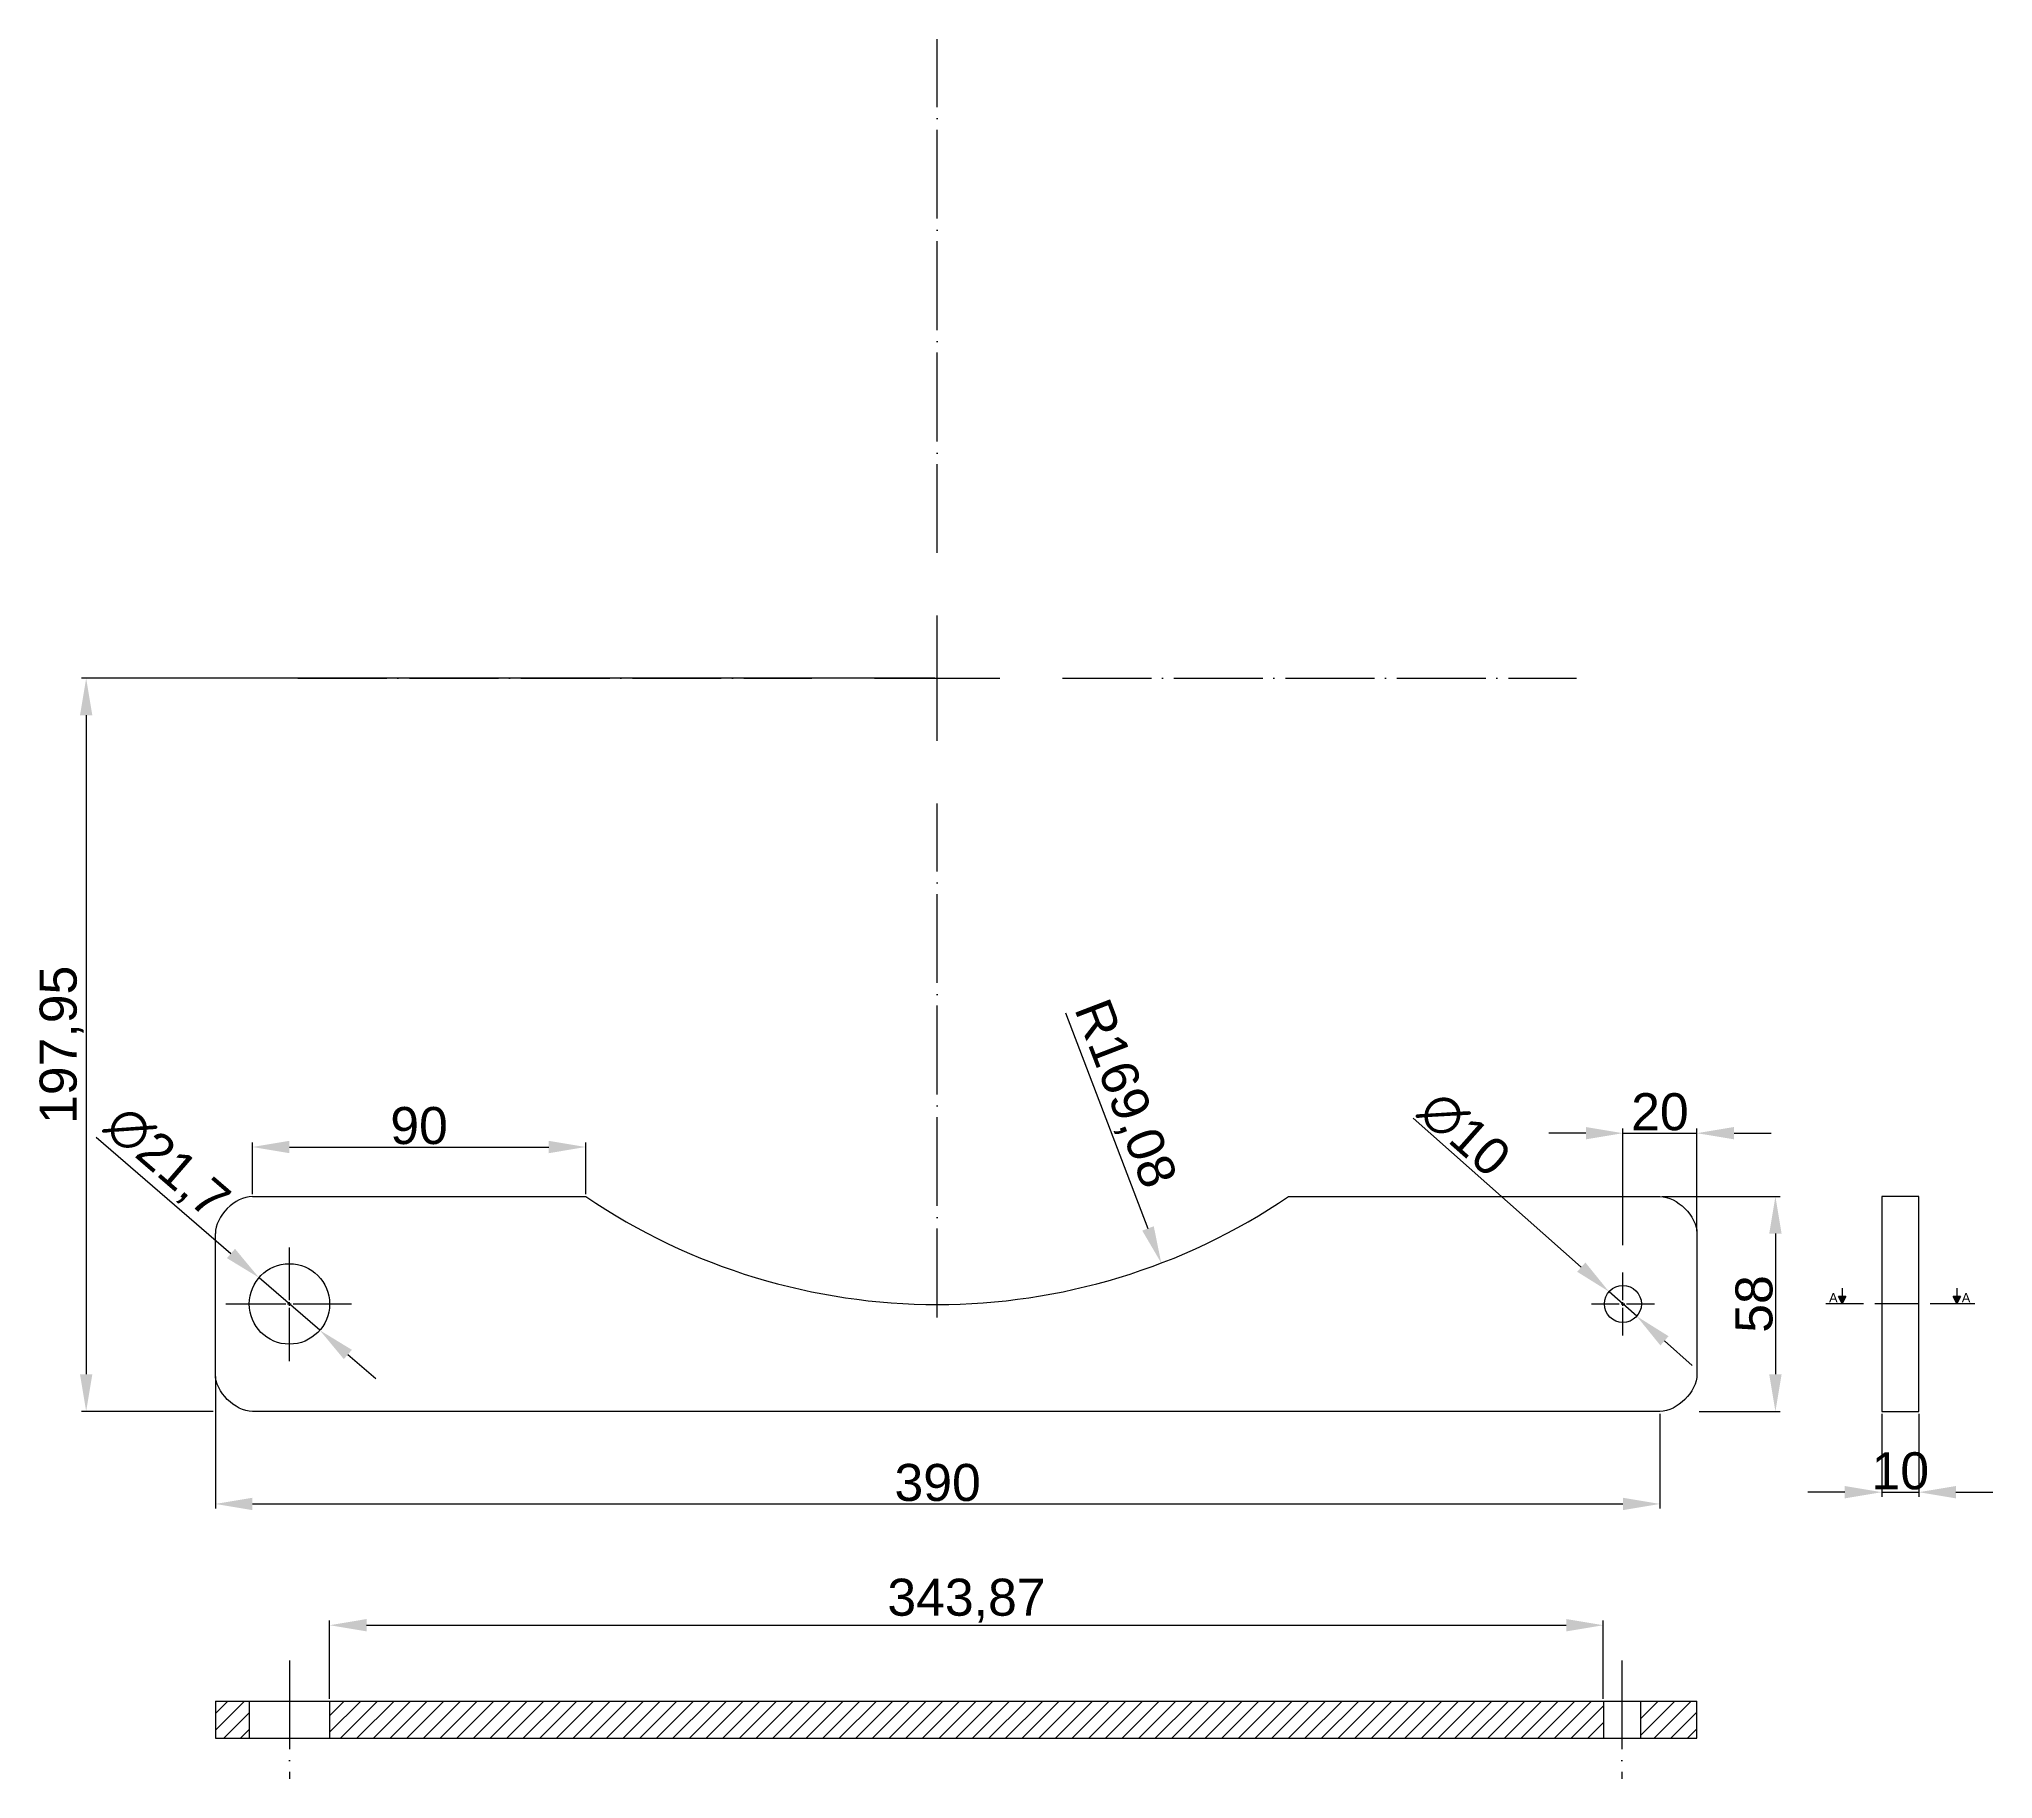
# Model space of a CAD drawing. Header units: millimetres. Extents: x 2851 to 3378, y 1677 to 2147.
import ezdxf

# ---------------------------------------------------------------- set-up
doc = ezdxf.new("R2010")
doc.units = ezdxf.units.MM
doc.linetypes.add('ACAD_ISO02W100', pattern=[15, 12, -3])
doc.linetypes.add('ACAD_ISO04W100', pattern=[30, 24, -3, 0, -3])
doc.layers.get('Defpoints').update_dxf_attribs({"color": 50})
doc.styles.get("Standard").update_dxf_attribs({"font": 'arial.ttf'})
doc.dimstyles.new('ISO-25', dxfattribs={"dimtxt": 2.5, "dimasz": 2.5, "dimexe": 1.25, "dimexo": 0.625, "dimtad": 1, "dimtxsty": 'Standard', "dimcen": 2.5, "dimadec": 0, "dimazin": 0, "dimtfac": 1, "dimtmove": 0, "dimatfit": 3, "dimfxl": 1, "dimarcsym": 0})

# ---------------------------------------------------------------- blocks, each defined once
blk = doc.blocks.new('*D1')
at = {"layer": 'Defpoints', "color": 0, "lineweight": -2, "transparency": 16777216}
for p, q in [((2898.18, 1785.78), (2898.18, 1750.16)), ((3288.18, 1775.78), (3288.18, 1750.16)), ((2908.18, 1751.41), (3278.18, 1751.41))]:
    blk.add_line(p, q, dxfattribs=at)
at = {"layer": 'Defpoints', "color": 0, "transparency": 16777216}
for p in [(2898.18, 1786.41), (3288.18, 1776.41), (3288.18, 1751.41)]:
    blk.add_point(p, dxfattribs=at)
for points in [[(2908.18, 1753.08), (2908.18, 1749.75), (2898.18, 1751.41)], [(3278.18, 1753.08), (3278.18, 1749.75), (3288.18, 1751.41)]]:
    blk.add_solid(points, dxfattribs=at)
at = {"layer": 'Defpoints', "color": 0, "transparency": 16777216, "insert": (3093.18, 1757.15), "char_height": 2.5, "attachment_point": 5}
blk.add_mtext('{\\H4x;390}', dxfattribs=at)
blk = doc.blocks.new('*D2')
at = {"layer": 'Defpoints', "color": 0, "lineweight": -2, "transparency": 16777216}
for p, q in [((3288.8, 1834.41), (3320.61, 1834.41)), ((3319.36, 1824.41), (3319.36, 1786.41)), ((3298.8, 1776.41), (3320.61, 1776.41))]:
    blk.add_line(p, q, dxfattribs=at)
at = {"layer": 'Defpoints', "color": 0, "transparency": 16777216}
for p in [(3288.18, 1834.41), (3298.18, 1776.41), (3319.36, 1776.41)]:
    blk.add_point(p, dxfattribs=at)
for points in [[(3317.69, 1824.41), (3321.03, 1824.41), (3319.36, 1834.41)], [(3317.69, 1786.41), (3321.03, 1786.41), (3319.36, 1776.41)]]:
    blk.add_solid(points, dxfattribs=at)
at = {"layer": 'Defpoints', "color": 0, "transparency": 16777216, "insert": (3313.63, 1805.41), "char_height": 2.5, "attachment_point": 5, "rotation": 90}
blk.add_mtext('{\\H4x;58}', dxfattribs=at)
blk = doc.blocks.new('*D3')
at = {"color": 0, "lineweight": -2, "transparency": 16777216}
for p, q in [((3221.55, 1855.56), (3266.95, 1815.35)), ((3281.92, 1802.09), (3274.44, 1808.72)), ((3289.41, 1795.46), (3296.89, 1788.83))]:
    blk.add_line(p, q, dxfattribs=at)
at = {"color": 0, "transparency": 16777216}
for points in [[(3268.06, 1816.6), (3265.85, 1814.1), (3274.44, 1808.72)], [(3290.51, 1796.71), (3288.3, 1794.21), (3281.92, 1802.09)]]:
    blk.add_solid(points, dxfattribs=at)
at = {"layer": 'Defpoints', "color": 0, "transparency": 16777216}
for p in [(3274.44, 1808.72), (3281.92, 1802.09)]:
    blk.add_point(p, dxfattribs=at)
at = {"color": 0, "transparency": 16777216, "insert": (3235.43, 1851.3), "char_height": 2.5, "attachment_point": 5, "rotation": 318.4696}
blk.add_mtext('{\\H4x;∅10}', dxfattribs=at)
blk = doc.blocks.new('*U5')
at = {"color": 0, "linetype": 'ACAD_ISO04W100', "transparency": 16777216}
blk.add_line((0, 16), (0, -16), dxfattribs=at)
blk = doc.blocks.new('*U6')
at = {"color": 0, "linetype": 'ACAD_ISO04W100', "transparency": 16777216}
for p, q in [((0, 1), (0, 8.5)), ((-8.5, 0), (-1, 0)), ((1, 0), (8.5, 0)), ((0, -8.5), (0, -1))]:
    blk.add_line(p, q, dxfattribs=at)
at = {"color": 0, "linetype": 'Continuous', "transparency": 16777216}
for p, q in [((-0.5, 0), (0.5, 0)), ((0, -0.5), (0, 0.5))]:
    blk.add_line(p, q, dxfattribs=at)
blk = doc.blocks.new('*U7')
at = {"color": 0, "linetype": 'ACAD_ISO04W100', "transparency": 16777216}
for p, q in [((0, 1), (0, 15.24)), ((-17.21, 0), (-1, 0)), ((1, 0), (16.78, 0)), ((0, -15.47), (0, -1))]:
    blk.add_line(p, q, dxfattribs=at)
at = {"color": 0, "linetype": 'Continuous', "transparency": 16777216}
for p, q in [((-0.5, 0), (0.5, 0)), ((0, -0.5), (0, 0.5))]:
    blk.add_line(p, q, dxfattribs=at)
blk = doc.blocks.new('*D9')
at = {"color": 0, "lineweight": -2, "transparency": 16777216}
for p, q in [((3348.08, 1775.78), (3348.08, 1753.34)), ((3358.08, 1775.78), (3358.08, 1753.34)), ((3338.08, 1754.59), (3328.08, 1754.59)), ((3348.08, 1754.59), (3358.08, 1754.59)), ((3368.08, 1754.59), (3378.08, 1754.59))]:
    blk.add_line(p, q, dxfattribs=at)
at = {"color": 0, "transparency": 16777216}
for points in [[(3338.08, 1756.25), (3338.08, 1752.92), (3348.08, 1754.59)], [(3368.08, 1756.25), (3368.08, 1752.92), (3358.08, 1754.59)]]:
    blk.add_solid(points, dxfattribs=at)
at = {"layer": 'Defpoints', "color": 0, "transparency": 16777216}
for p in [(3348.08, 1776.41), (3358.08, 1776.41), (3358.08, 1754.59)]:
    blk.add_point(p, dxfattribs=at)
at = {"color": 0, "transparency": 16777216, "insert": (3353.08, 1760.3), "char_height": 2.5, "attachment_point": 5}
blk.add_mtext('{\\H4x;10}', dxfattribs=at)
blk = doc.blocks.new('*D12')
at = {"color": 0, "lineweight": -2, "transparency": 16777216}
blk.add_line((3127.67, 1884.03), (3149.97, 1825.8), dxfattribs=at)
at = {"color": 0, "transparency": 16777216}
blk.add_solid([(3151.53, 1826.4), (3148.42, 1825.21), (3153.55, 1816.46)], dxfattribs=at)
at = {"layer": 'Defpoints', "color": 0, "transparency": 16777216}
for p in [(3093.06, 1974.36), (3153.55, 1816.46)]:
    blk.add_point(p, dxfattribs=at)
at = {"color": 0, "transparency": 16777216, "insert": (3143.23, 1861.96), "char_height": 2.5, "attachment_point": 5, "rotation": 290.962}
blk.add_mtext('{\\H4x;R169,08}', dxfattribs=at)
blk = doc.blocks.new('*D13')
at = {"color": 0, "lineweight": -2, "transparency": 16777216}
for p, q in [((2908.18, 1835.03), (2908.18, 1849.04)), ((2918.18, 1847.79), (2988.18, 1847.79)), ((2998.18, 1835.03), (2998.18, 1849.04))]:
    blk.add_line(p, q, dxfattribs=at)
at = {"color": 0, "transparency": 16777216}
for points in [[(2918.18, 1849.46), (2918.18, 1846.12), (2908.18, 1847.79)], [(2988.18, 1849.46), (2988.18, 1846.12), (2998.18, 1847.79)]]:
    blk.add_solid(points, dxfattribs=at)
at = {"layer": 'Defpoints', "color": 0, "transparency": 16777216}
for p in [(2998.18, 1847.79), (2908.18, 1834.41), (2998.18, 1834.41)]:
    blk.add_point(p, dxfattribs=at)
at = {"color": 0, "transparency": 16777216, "insert": (2953.18, 1853.52), "char_height": 2.5, "attachment_point": 5}
blk.add_mtext('{\\H4x;90}', dxfattribs=at)
blk = doc.blocks.new('*D14')
at = {"color": 0, "lineweight": -2, "transparency": 16777216}
for p, q in [((3092.44, 1974.36), (2862.06, 1974.36)), ((2863.31, 1964.36), (2863.31, 1786.41)), ((2897.55, 1776.41), (2862.06, 1776.41))]:
    blk.add_line(p, q, dxfattribs=at)
at = {"color": 0, "transparency": 16777216}
for points in [[(2861.64, 1964.36), (2864.97, 1964.36), (2863.31, 1974.36)], [(2861.64, 1786.41), (2864.97, 1786.41), (2863.31, 1776.41)]]:
    blk.add_solid(points, dxfattribs=at)
at = {"layer": 'Defpoints', "color": 0, "transparency": 16777216}
for p in [(3093.06, 1974.36), (2863.31, 1776.41), (2898.18, 1776.41)]:
    blk.add_point(p, dxfattribs=at)
at = {"color": 0, "transparency": 16777216, "insert": (2856.67, 1875.38), "char_height": 2.5, "attachment_point": 5, "rotation": 90}
blk.add_mtext('{\\H4x;197,95}', dxfattribs=at)
blk = doc.blocks.new('*U15')
at = {"color": 0, "linetype": 'ACAD_ISO04W100', "transparency": 16777216}
for p, q in [((0, 33.82), (0, 172.58)), ((-172.58, 0), (-33.82, 0)), ((33.82, 0), (172.58, 0)), ((0, -172.58), (0, -33.82))]:
    blk.add_line(p, q, dxfattribs=at)
at = {"color": 0, "linetype": 'Continuous', "transparency": 16777216}
for p, q in [((0, -16.91), (0, 16.91)), ((-16.91, 0), (16.91, 0))]:
    blk.add_line(p, q, dxfattribs=at)
blk = doc.blocks.new('*U17')
at = {"color": 0, "linetype": 'ACAD_ISO02W100', "transparency": 16777216}
blk.add_line((21.58, 0), (-18.59, 0), dxfattribs=at)
blk = doc.blocks.new('*D19')
at = {"color": 0, "lineweight": -2, "transparency": 16777216}
for p, q in [((3268.18, 1851.52), (3258.18, 1851.52)), ((3278.18, 1821.27), (3278.18, 1852.77)), ((3278.18, 1851.52), (3298.18, 1851.52)), ((3298.18, 1825.03), (3298.18, 1852.77)), ((3308.18, 1851.52), (3318.18, 1851.52))]:
    blk.add_line(p, q, dxfattribs=at)
at = {"color": 0, "transparency": 16777216}
for points in [[(3268.18, 1853.19), (3268.18, 1849.86), (3278.18, 1851.52)], [(3308.18, 1853.19), (3308.18, 1849.86), (3298.18, 1851.52)]]:
    blk.add_solid(points, dxfattribs=at)
at = {"layer": 'Defpoints', "color": 0, "transparency": 16777216}
for p in [(3298.18, 1851.52), (3278.18, 1820.64), (3298.18, 1824.41)]:
    blk.add_point(p, dxfattribs=at)
at = {"color": 0, "transparency": 16777216, "insert": (3288.18, 1857.25), "char_height": 2.5, "attachment_point": 5}
blk.add_mtext('{\\H4x;20}', dxfattribs=at)
blk = doc.blocks.new('*D20')
at = {"color": 0, "lineweight": -2, "transparency": 16777216}
for p, q in [((2929.03, 1698.79), (2929.03, 1719.92)), ((3272.9, 1698.79), (3272.9, 1719.92)), ((2939.03, 1718.67), (3262.9, 1718.67))]:
    blk.add_line(p, q, dxfattribs=at)
at = {"color": 0, "transparency": 16777216}
for points in [[(2939.03, 1720.34), (2939.03, 1717), (2929.03, 1718.67)], [(3262.9, 1720.34), (3262.9, 1717), (3272.9, 1718.67)]]:
    blk.add_solid(points, dxfattribs=at)
at = {"layer": 'Defpoints', "color": 0, "transparency": 16777216}
for p in [(3272.9, 1718.67), (2929.03, 1698.17), (3272.9, 1698.17)]:
    blk.add_point(p, dxfattribs=at)
at = {"color": 0, "transparency": 16777216, "insert": (3100.97, 1725.3), "char_height": 2.5, "attachment_point": 5}
blk.add_mtext('{\\H4x;343,87}', dxfattribs=at)
blk = doc.blocks.new('*D21')
at = {"color": 0, "lineweight": -2, "transparency": 16777216}
for p, q in [((2866.01, 1850.49), (2902.4, 1819.04)), ((2926.39, 1798.31), (2909.97, 1812.5)), ((2933.96, 1791.77), (2941.52, 1785.24))]:
    blk.add_line(p, q, dxfattribs=at)
at = {"color": 0, "transparency": 16777216}
for points in [[(2903.49, 1820.3), (2901.31, 1817.78), (2909.97, 1812.5)], [(2935.04, 1793.03), (2932.87, 1790.51), (2926.39, 1798.31)]]:
    blk.add_solid(points, dxfattribs=at)
at = {"layer": 'Defpoints', "color": 0, "transparency": 16777216}
for p in [(2909.97, 1812.5), (2926.39, 1798.31)]:
    blk.add_point(p, dxfattribs=at)
at = {"color": 0, "transparency": 16777216, "insert": (2884.87, 1843.18), "char_height": 2.5, "attachment_point": 5, "rotation": 319.1678}
blk.add_mtext('{\\H4x;∅21,7}', dxfattribs=at)
blk = doc.blocks.new('*U23')
at = {"color": 0, "linetype": 'ACAD_ISO04W100', "transparency": 16777216}
blk.add_line((0, 16), (0, -16), dxfattribs=at)

msp = doc.modelspace()

# ---------------------------------------------------------------- hatches: boundary and pattern name
h = msp.add_hatch(color=256)
h.set_gradient(color2=(0, 0, 0))
h.paths.add_polyline_path([(3336.36, 1807.407), (3337.36, 1805.407), (3338.36, 1807.407)])
h = msp.add_hatch(color=256)
h.set_gradient(color2=(0, 0, 0))
h.paths.add_polyline_path([(3367.308, 1807.407), (3368.308, 1805.407), (3369.308, 1807.407)])
h = msp.add_hatch()
h.set_pattern_fill('ANSI31', color=256)
h.paths.add_polyline_path([(3282.902, 1688.166), (3298.179, 1688.166), (3298.179, 1698.166), (3282.902, 1698.166)])
h.paths.add_polyline_path([(2898.179, 1688.166), (2907.329, 1688.166), (2907.329, 1698.166), (2898.179, 1698.166)])
h = msp.add_hatch()
h.set_pattern_fill('ANSI31', color=256)
h.paths.add_polyline_path([(3272.902, 1698.166), (2929.029, 1698.166), (2929.029, 1688.166), (3272.902, 1688.166)])

# ---------------------------------------------------------------- linework, layer by layer
for p, q in [((2908.179, 1834.407), (2998.179, 1834.407)), ((3187.946, 1834.407), (3288.179, 1834.407)), ((3348.08, 1834.407), (3348.08, 1776.407)), ((3358.08, 1834.407), (3348.08, 1834.407)), ((3358.08, 1776.407), (3358.08, 1834.407)), ((2898.179, 1786.407), (2898.179, 1824.407)), ((3298.179, 1824.407), (3298.179, 1786.407)), ((3337.36, 1809.689), (3337.36, 1807.407)), ((3368.308, 1809.689), (3368.308, 1807.407)), ((3338.36, 1807.407), (3336.36, 1807.407)), ((3337.36, 1805.407), (3336.36, 1807.407)), ((3338.36, 1807.407), (3337.36, 1805.407)), ((3369.308, 1807.407), (3367.308, 1807.407)), ((3368.308, 1805.407), (3367.308, 1807.407)), ((3369.308, 1807.407), (3368.308, 1805.407)), ((3288.179, 1776.407), (2908.179, 1776.407)), ((3348.08, 1776.407), (3358.08, 1776.407)), ((2898.179, 1698.166), (3298.179, 1698.166)), ((2898.179, 1698.166), (2898.179, 1688.166)), ((2907.329, 1698.166), (2907.329, 1688.166)), ((2929.029, 1698.166), (2929.029, 1688.166)), ((3272.902, 1698.166), (3272.902, 1688.166)), ((3282.902, 1698.166), (3282.902, 1688.166)), ((3298.179, 1688.166), (3298.179, 1698.166)), ((2898.179, 1688.166), (3298.179, 1688.166))]:
    msp.add_line(p, q)
for centre, radius in [((2918.179, 1805.407), 10.85), ((3278.179, 1805.407), 5)]:
    msp.add_circle(centre, radius)
msp.add_arc((3093.063, 1974.358), 169.084, 235.86384, 304.13616)
for points in [[(2908.179, 1834.407), (2903.465, 1834.407), (2898.179, 1829.121), (2898.179, 1824.407)], [(3288.179, 1834.407), (3292.894, 1834.407), (3298.179, 1829.121), (3298.179, 1824.407)], [(2908.179, 1776.407), (2903.465, 1776.407), (2898.179, 1781.693), (2898.179, 1786.407)], [(2908.179, 1776.407), (2903.465, 1776.407), (2898.179, 1781.693), (2898.179, 1786.407)], [(3298.179, 1786.407), (3298.179, 1781.693), (3292.894, 1776.407), (3288.179, 1776.407)]]:
    msp.add_open_spline(points, degree=3)

# ---------------------------------------------------------------- block references
at = {"color": 1, "linetype": 'ACAD_ISO04W100'}
for name, p in [('*U15', (3093.063, 1974.358)), ('*U7', (2918.179, 1805.407)), ('*U6', (3278.179, 1805.407)), ('*U5', (2918.179, 1693.166)), ('*U23', (3277.902, 1693.166))]:
    msp.add_blockref(name, p, dxfattribs=at)
at = {"color": 1, "linetype": 'ACAD_ISO02W100'}
msp.add_blockref('*U17', (3351.581, 1805.407), dxfattribs=at)

# ---------------------------------------------------------------- texts
at = {"char_height": 2.5, "attachment_point": 1}
for insert in [(3333.829, 1808.329), (3369.663, 1808.329)]:
    msp.add_mtext_dynamic_manual_height_columns('A', width=6.12711, gutter_width=12.5, heights=[0], dxfattribs=dict(at, insert=insert))

# ---------------------------------------------------------------- dimensions: what is measured, and where the dimension line sits
at = {"color": 5}
dim = msp.add_linear_dim(base=(2863.307, 1776.407), p1=(3093.063, 1974.358), p2=(2898.179, 1776.407), angle=90, text='{\\H4x;<>}', dimstyle='ISO-25', override={"dimasz": 10}, dxfattribs=at)
dim.commit()
dim.dimension.update_dxf_attribs({"geometry": '*D14', "text_midpoint": (2856.673, 1875.382)})
dim = msp.add_radius_dim(center=(3093.063, 1974.358), mpoint=(3153.552, 1816.465), text='{\\H4x;<>}', dimstyle='ISO-25', override={"dimasz": 10}, dxfattribs=at)
dim.commit()
dim.dimension.update_dxf_attribs({"geometry": '*D12', "text_midpoint": (3137.032, 1859.586), "dimtype": 164})
for base, p1, p2, picture, middle in [((3298.179, 1851.524), (3278.179, 1820.644), (3298.179, 1824.407), '*D19', (3288.179, 1857.254)), ((2998.179, 1847.79), (2908.179, 1834.407), (2998.179, 1834.407), '*D13', (2953.179, 1853.52)), ((3272.902, 1718.67), (2929.029, 1698.166), (3272.902, 1698.166), '*D20', (3100.966, 1725.304))]:
    dim = msp.add_linear_dim(base=base, p1=p1, p2=p2, text='{\\H4x;<>}', dimstyle='ISO-25', override={"dimasz": 10}, dxfattribs=at)
    dim.commit()
    dim.dimension.update_dxf_attribs({"geometry": picture, "text_midpoint": middle})
dim = msp.add_diameter_dim_2p(p1=(2926.389, 1798.312), p2=(2909.97, 1812.501), text='{\\H4x;<>}', dimstyle='ISO-25', override={"dimasz": 10}, dxfattribs=at)
dim.commit()
dim.dimension.update_dxf_attribs({"geometry": '*D21', "text_midpoint": (2884.867, 1843.179)})
dim = msp.add_diameter_dim_2p(p1=(3281.922, 1802.091), p2=(3274.436, 1808.722), text='{\\H4x;<>}', dimstyle='ISO-25', override={"dimasz": 10}, dxfattribs=at)
dim.commit()
dim.dimension.update_dxf_attribs({"geometry": '*D3', "text_midpoint": (3231.444, 1846.799), "dimtype": 163})
dim = msp.add_linear_dim(base=(3358.08, 1754.588), p1=(3348.08, 1776.407), p2=(3358.08, 1776.407), text='{\\H4x;<>}', dimstyle='ISO-25', override={"dimasz": 10, "dimtmove": 2}, dxfattribs=at)
dim.commit()
dim.dimension.update_dxf_attribs({"geometry": '*D9', "text_midpoint": (3353.08, 1760.3), "dimtype": 160})
at = {"layer": 'Defpoints', "color": 170}
dim = msp.add_linear_dim(base=(3319.362, 1776.407), p1=(3288.179, 1834.407), p2=(3298.179, 1776.407), angle=90, text='{\\H4x;<>}', dimstyle='ISO-25', override={"dimasz": 10}, dxfattribs=at)
dim.commit()
dim.dimension.update_dxf_attribs({"geometry": '*D2', "text_midpoint": (3313.631, 1805.407)})
dim = msp.add_linear_dim(base=(3288.179, 1751.415), p1=(2898.179, 1786.407), p2=(3288.179, 1776.407), text='{\\H4x;<>}', dimstyle='ISO-25', override={"dimasz": 10}, dxfattribs=at)
dim.commit()
dim.dimension.update_dxf_attribs({"geometry": '*D1', "text_midpoint": (3093.179, 1751.415), "dimtype": 160})

doc.saveas('drawing.dxf')
